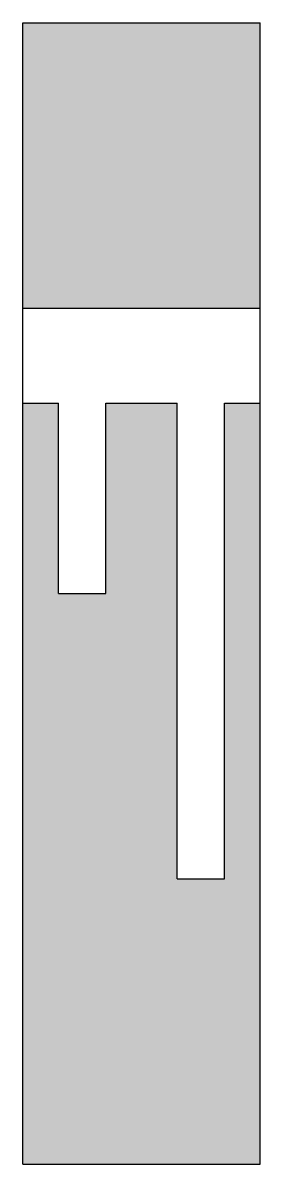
# Model space of a CAD drawing. Header units: metres. Extents: x 0 to 0.5, y 0 to 2.4.
import ezdxf

# ---------------------------------------------------------------- set-up
doc = ezdxf.new("R2010")
doc.units = ezdxf.units.M
doc.header["$LTSCALE"] = 0.2

msp = doc.modelspace()

# ---------------------------------------------------------------- hatches: boundary and pattern name
h = msp.add_hatch(color=254)
h.dxf.hatch_style = 1
h.paths.add_polyline_path([(0.5, 2.4), (0, 2.4), (0, 1.8), (0.5, 1.8)])
h.paths.add_polyline_path([(0.325, 1.6), (0.175, 1.6), (0.175, 1.2), (0.075, 1.2), (0.075, 1.6), (0, 1.6), (0, 0), (0.5, 0), (0.5, 1.6), (0.425, 1.6), (0.425, 0.6), (0.325, 0.6)])

# ---------------------------------------------------------------- linework, layer by layer
for p, q in [((0, 0), (0, 2.4)), ((0, 2.4), (0.5, 2.4)), ((0.5, 0), (0.5, 2.4)), ((0, 1.8), (0.5, 1.8)), ((0, 1.6), (0.075, 1.6)), ((0.075, 1.2), (0.075, 1.6)), ((0.175, 1.6), (0.325, 1.6)), ((0.175, 1.2), (0.175, 1.6)), ((0.325, 0.6), (0.325, 1.6)), ((0.425, 0.6), (0.425, 1.6)), ((0.425, 1.6), (0.5, 1.6)), ((0.075, 1.2), (0.175, 1.2)), ((0.325, 0.6), (0.425, 0.6)), ((0, 0), (0.5, 0))]:
    msp.add_line(p, q)

doc.saveas('drawing.dxf')
